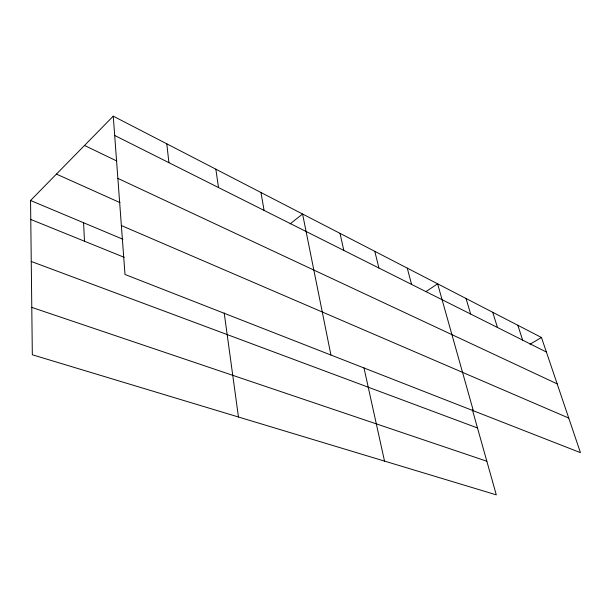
<?xml version="1.0" encoding="UTF-8"?>
<svg xmlns="http://www.w3.org/2000/svg" width="611" height="611" viewBox="0 0 611 611"><rect width="100%" height="100%" fill="white"/><g stroke="black" fill="none" stroke-linecap="round" stroke-linejoin="round"><path stroke-width="0.92" d="M472.356 409.691L496.292 494.841L32.33 354.777L30.55 200.492L113.256 116.159L541.468 337.486L580.45 452.659L124.995 274.469L113.256 116.159M290.11 223.901L302.575 214.01L330.925 355.037M425.814 291.714L437.613 283.802L473.349 410.76M530.012 344.237L541.468 337.486M31.78 307.394L486.845 461.236M31.253 261.47L477.497 427.967M30.771 219.456L124.224 257.323M30.55 200.492L122.887 239.237M121.368 225.551L568.742 418.061M56.433 174.097L120.008 202.623M117.87 178.389L557.171 383.876M84.517 145.464L116.747 160.983M114.692 135.466L546.394 352.035M517.822 325.258L522.665 340.136M492.726 312.29L497.469 327.496M466.04 298.496L470.669 314.046M407.27 268.122L411.57 284.398M374.81 251.342L378.896 268.008M339.999 233.349L343.825 250.411M363.98 367.868L384.518 461.099M260.958 192.496L264.089 210.413M215.851 169.186L218.517 187.554M224.199 312.931L238.458 417.008M166.803 143.829L168.911 162.663M83.592 222.748L84.478 241.215"/></g></svg>
